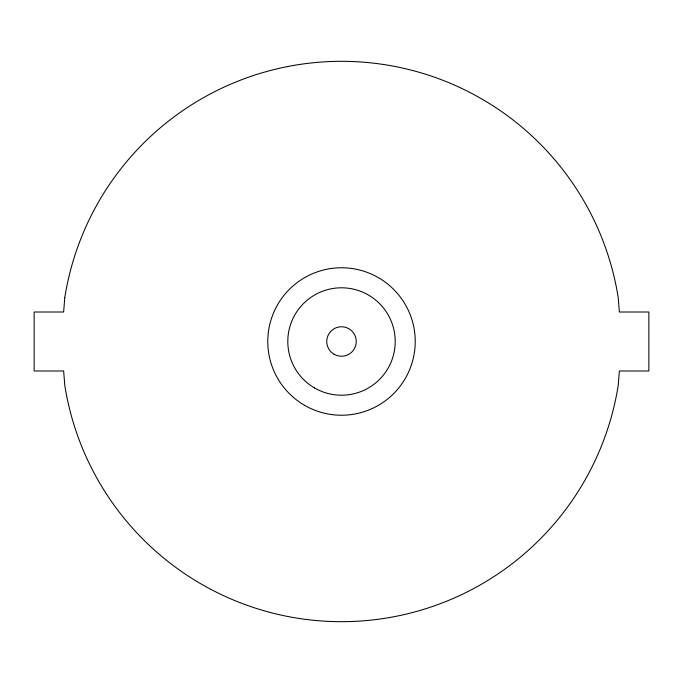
<?xml version="1.0" encoding="UTF-8"?>
<svg xmlns="http://www.w3.org/2000/svg" width="683" height="683" viewBox="0 0 683 683"><rect width="100%" height="100%" fill="white"/><g stroke="black" fill="none" stroke-linecap="round" stroke-linejoin="round"><path stroke-width="1.02" d="M64.774 297.668L63.639 312.011L34.15 312.011L34.15 370.989L63.639 370.989L64.774 385.332A280.175 280.175 0 0 0 618.226 385.332L619.361 370.989L648.85 370.989L648.85 312.011L619.361 312.011L618.226 297.668A280.175 280.175 0 0 0 64.774 297.668M304.635 405.352A73.73 73.73 0 0 0 415.23 341.5A73.73 73.73 0 0 0 304.635 277.648A73.73 73.73 0 0 0 304.635 405.352M314.65 388.012A53.709 53.709 0 0 0 395.209 341.5A53.709 53.709 0 0 0 314.65 294.988A53.709 53.709 0 0 0 314.65 388.012M334.124 354.272A14.744 14.744 0 0 0 356.244 341.5A14.744 14.744 0 0 0 334.124 328.728A14.744 14.744 0 0 0 334.124 354.272"/></g></svg>
